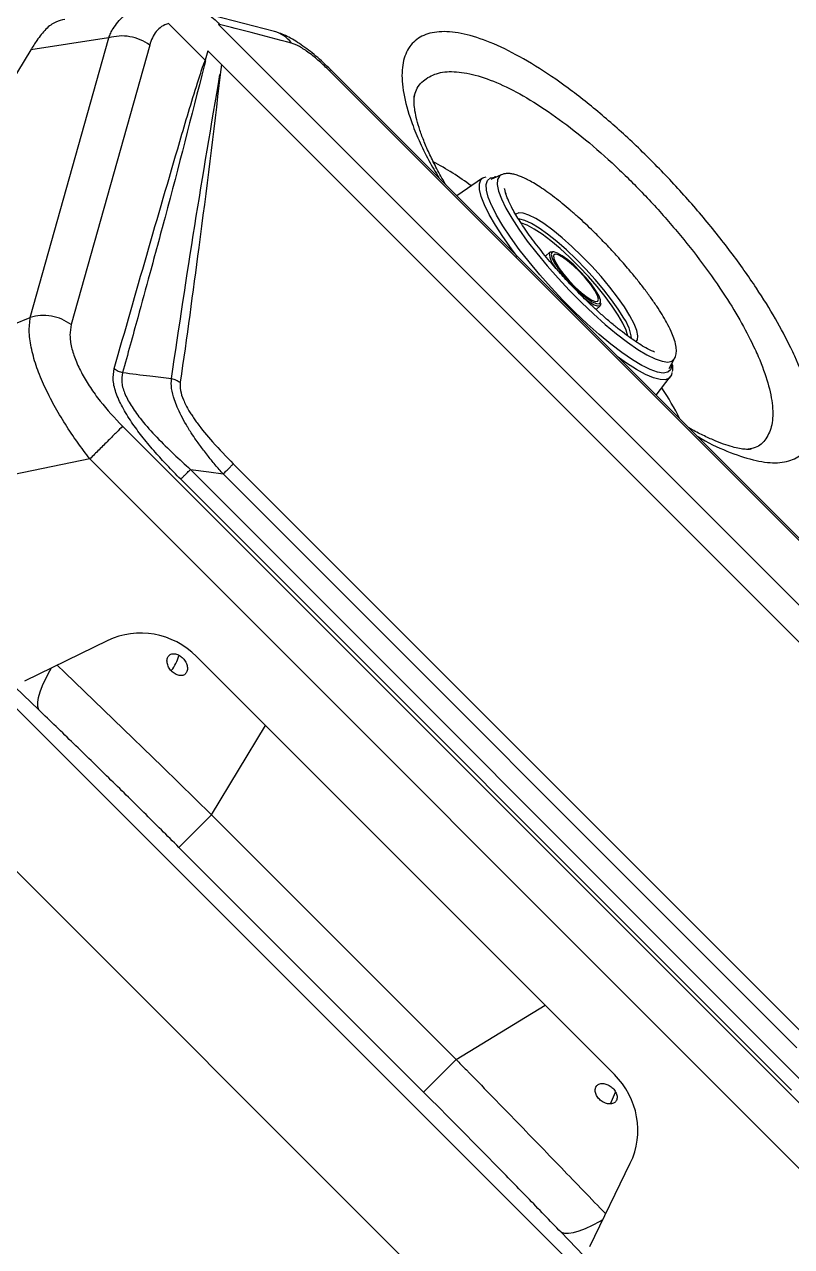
# Model space of a CAD drawing. Extents: x -2 to 78, y -19 to 124.
# Drawn here: x 5.04 to 9.85, y 7.02 to 14.68 of the extents above; entities that cross this region are included whole.
import ezdxf

# ---------------------------------------------------------------- set-up
doc = ezdxf.new("R2010")
doc.units = 0
doc.header["$MEASUREMENT"] = 0
doc.layers.add('1', color=4, linetype='Continuous')
doc.layers.add('GEOMETRY', color=2, linetype='Continuous', lineweight=25)

# ---------------------------------------------------------------- blocks, each defined once
blk = doc.blocks.new('2026 BEAM 220')
at = {"layer": 'GEOMETRY'}
for p, q in [((8.5884, 14.6367), (8.1351, 14.7535)), ((8.1555, 14.4562), (7.9251, 14.6867)), ((14.6804, 8.2384), (8.2384, 14.6803)), ((7.0586, 12.8447), (7.5505, 14.5962)), ((7.5219, 14.5918), (7.0618, 14.5209)), ((7.5505, 14.5962), (7.5219, 14.5918)), ((7.0618, 14.5209), (5.7099, 12.2989)), ((7.807, 14.5509), (7.3151, 12.7995)), ((8.1708, 14.5157), (8.1555, 14.4562)), ((8.2574, 14.4291), (8.1708, 14.5157)), ((8.1555, 14.4562), (8.1549, 14.454)), ((8.2574, 14.4291), (8.2484, 14.3661)), ((14.4291, 8.2574), (8.2574, 14.4291)), ((14.3901, 8.9337), (8.9337, 14.39)), ((14.3974, 8.941), (8.941, 14.3974)), ((9.8931, 13.7166), (9.7321, 13.6063)), ((10.0108, 13.7374), (9.9457, 13.708)), ((10.3141, 13.2522), (10.2884, 13.2284)), ((10.6048, 12.8933), (10.6301, 12.9177)), ((10.6267, 12.9293), (10.6335, 12.9371)), ((5.7099, 12.2989), (7.0586, 12.8447)), ((11.0642, 12.524), (11.0972, 12.5873)), ((10.9816, 12.3568), (11.0699, 12.471)), ((7.6365, 12.1619), (12.162, 7.6364)), ((7.432, 11.9576), (6.8965, 11.8481)), ((11.9576, 7.432), (7.432, 11.9576)), ((11.5717, 12.0209), (11.5583, 12.0177)), ((11.5751, 12.0217), (11.5717, 12.0209)), ((8.0624, 11.8916), (11.8916, 8.0624)), ((8.3311, 11.927), (11.927, 8.3312)), ((11.8304, 8.0012), (8.0012, 11.8304)), ((11.8635, 8.2676), (8.2676, 11.8634)), ((4.9768, 11.3687), (11.3688, 4.9767)), ((4.9768, 11.3687), (11.3688, 4.9767)), ((7.5436, 10.8192), (7.0216, 10.5656)), ((8.1002, 10.7195), (10.7195, 8.1002)), ((6.9155, 10.5732), (7.1111, 10.3852)), ((8.194, 9.7278), (8.5336, 10.2861)), ((7.9896, 9.5234), (8.194, 9.7278)), ((8.194, 9.7278), (9.7279, 8.1939)), ((7.9896, 9.5234), (9.5235, 7.9895)), ((9.7279, 8.1939), (10.2862, 8.5336)), ((9.5235, 7.9895), (9.7279, 8.1939)), ((10.6955, 7.9154), (10.7275, 7.9888)), ((10.5656, 7.0216), (10.8192, 7.5436)), ((10.3853, 7.111), (10.5741, 6.9146))]:
    blk.add_line(p, q, dxfattribs=at)
at = {"layer": 'GEOMETRY', "flags": 128}
for points in [[(8.941, 14.3974), (8.9403, 14.3967), (8.9337, 14.39)], [(10.1132, 13.2245), (10.0751, 13.2747), (10.0206, 13.351), (9.9737, 13.4231), (9.935, 13.4896), (9.9052, 13.5496), (9.8848, 13.602), (9.8741, 13.646), (9.8734, 13.6809), (9.8825, 13.7061), (9.8931, 13.7166)], [(9.8931, 13.7166), (9.9014, 13.7211), (9.9164, 13.725)], [(9.9495, 13.5475), (9.9293, 13.5978), (9.9176, 13.6421), (9.916, 13.6773), (9.9242, 13.7028), (9.9423, 13.7181), (9.9699, 13.723), (9.9781, 13.7226)], [(10.0108, 13.7374), (9.9991, 13.7294), (9.9875, 13.708), (9.9858, 13.6767), (9.9941, 13.6361), (10.0122, 13.5868), (10.0399, 13.5298), (10.0765, 13.4661), (10.1214, 13.3968), (10.174, 13.3232), (10.2331, 13.2465), (10.2978, 13.1682), (10.3669, 13.0896), (10.4391, 13.0121), (10.5133, 12.9372), (10.588, 12.8661), (10.6619, 12.8001), (10.7337, 12.7405), (10.8022, 12.6882), (10.866, 12.6442), (10.9241, 12.6093), (10.9755, 12.5841), (11.0191, 12.5691), (11.0543, 12.5645), (11.0804, 12.5704), (11.0969, 12.5867), (11.0972, 12.5873)], [(10.9103, 12.5337), (10.8918, 12.5436), (10.8324, 12.5794), (10.7673, 12.6243), (10.6975, 12.6775), (10.6243, 12.738), (10.549, 12.805), (10.4728, 12.8771), (10.3971, 12.9532), (10.323, 13.032), (10.252, 13.1121), (10.1852, 13.1921), (10.1237, 13.2708), (10.0686, 13.3467), (10.0209, 13.4185), (9.9813, 13.485), (9.9506, 13.5452), (9.9495, 13.5475)], [(10.8176, 12.8542), (10.7829, 12.9102), (10.7403, 12.9709), (10.691, 13.0348), (10.6362, 13.1002), (10.5774, 13.1654), (10.5161, 13.2288), (10.4539, 13.2886), (10.3924, 13.3433), (10.3331, 13.3916), (10.2777, 13.4321), (10.2275, 13.4639), (10.1839, 13.486), (10.148, 13.498), (10.1207, 13.4995), (10.1027, 13.4904), (10.1009, 13.4883)], [(10.7788, 12.84), (10.7444, 12.8952), (10.7022, 12.9552), (10.6532, 13.0182), (10.5989, 13.0827), (10.5406, 13.1468), (10.48, 13.2087), (10.4187, 13.2669), (10.3585, 13.3197), (10.3008, 13.3656), (10.2474, 13.4035), (10.1997, 13.4322), (10.1589, 13.451), (10.1263, 13.4594), (10.1186, 13.4599)], [(10.8035, 12.7274), (10.8034, 12.7277), (10.7929, 12.7637), (10.7728, 12.8077), (10.7437, 12.8586), (10.7064, 12.9148), (10.6619, 12.975), (10.6115, 13.0374), (10.5565, 13.1003), (10.4983, 13.1621), (10.4387, 13.221), (10.3791, 13.2755), (10.3213, 13.324), (10.2669, 13.3652), (10.2172, 13.3981), (10.1737, 13.4216), (10.1375, 13.4352)], [(10.3106, 13.2463), (10.3197, 13.2551), (10.3345, 13.2543)], [(10.3274, 13.2509), (10.324, 13.238), (10.3299, 13.2155), (10.3452, 13.1851), (10.3689, 13.1488), (10.3995, 13.109), (10.4351, 13.068), (10.4735, 13.0286), (10.5122, 12.9931), (10.5489, 12.9637), (10.5811, 12.9424), (10.607, 12.9305), (10.6248, 12.9287), (10.6267, 12.9293)], [(10.3346, 13.2546), (10.3278, 13.2514), (10.3274, 13.2509)], [(10.6335, 12.9371), (10.6324, 12.9553), (10.6217, 12.9819), (10.6021, 13.0155), (10.5747, 13.0539), (10.5414, 13.0946), (10.5041, 13.1351), (10.4652, 13.1729), (10.4272, 13.2056), (10.3925, 13.2311), (10.3632, 13.2478), (10.3412, 13.2548), (10.3346, 13.2546)], [(10.3388, 13.2319), (10.3402, 13.2136), (10.352, 13.1862), (10.3731, 13.1519), (10.4022, 13.113), (10.4369, 13.0726), (10.4748, 13.0336), (10.5129, 12.9988), (10.5486, 12.971), (10.5791, 12.9521), (10.6022, 12.9435), (10.6162, 12.9459), (10.62, 12.9591), (10.6133, 12.9822), (10.5967, 13.0133), (10.5714, 13.0502), (10.5392, 13.0902), (10.5025, 13.1304), (10.4642, 13.1676), (10.4269, 13.1992), (10.3935, 13.2228), (10.3664, 13.2366), (10.3477, 13.2397), (10.3388, 13.2319)], [(10.6342, 12.9319), (10.6342, 12.9317), (10.6302, 12.9177), (10.6162, 12.9143), (10.5932, 12.9215), (10.5626, 12.939), (10.5327, 12.9606)], [(10.8536, 12.6914), (10.8639, 12.704), (10.8671, 12.7283), (10.8603, 12.7621), (10.8437, 12.8044), (10.8176, 12.8542)], [(11.0699, 12.471), (11.0629, 12.4639), (11.0392, 12.454), (11.0063, 12.4546), (10.9647, 12.4656), (10.9151, 12.4868), (10.8583, 12.518), (10.7953, 12.5585), (10.7373, 12.5999)], [(11.0806, 12.5555), (11.0801, 12.5416), (11.0719, 12.5161), (11.0538, 12.5008), (11.0262, 12.4959), (10.9895, 12.5015), (10.9445, 12.5175), (10.9103, 12.5337)], [(11.0805, 12.4998), (11.0769, 12.484), (11.0699, 12.471)], [(8.0624, 11.8916), (8.1773, 11.8758), (8.2676, 11.8635)], [(5.746, 11.6202), (7.683, 9.6831), (9.692, 7.6742), (11.6203, 5.7458)], [(7.1111, 10.3852), (7.1055, 10.4062), (7.1052, 10.4323), (7.1101, 10.4632), (7.1201, 10.4987), (7.1353, 10.5385), (7.1554, 10.5824), (7.1805, 10.63), (7.1904, 10.6475)], [(7.2266, 10.6652), (7.2751, 10.6185), (7.58, 10.3244), (7.8868, 10.027), (8.194, 9.7278), (8.194, 9.7278), (8.194, 9.7278)], [(10.3853, 7.111), (10.4063, 7.1054), (10.4324, 7.1051), (10.4633, 7.11), (10.4988, 7.12), (10.5386, 7.1352), (10.5825, 7.1554), (10.6301, 7.1804), (10.6475, 7.1902)]]:
    blk.add_lwpolyline(points, dxfattribs=at)
at = {"layer": 'GEOMETRY'}
for centre, radius, start, end in [((8.5375, 14.4474), 0.196, 36.50369, 74.92008), ((8.7096, 12.1829), 1.8559, 53.15732, 61.88268), ((10.4905, 13.2687), 0.1812, 187.08023, 219.92611), ((10.5734, 12.6911), 0.2537, 4.38586, 35.93226), ((9.2168, 11.226), 2.1513, 27.19131, 33.17444)]:
    blk.add_arc(centre, radius, start, end, dxfattribs=at)
for centre, major_axis, ratio, start_param, end_param in [((7.7625, 10.3639), (-0.1929, 0.4669), 0.965223, 5.118768, 6.341659), ((10.364, 7.7625), (0.467, -0.1929), 0.965221, 6.224675, 7.447566)]:
    blk.add_ellipse(centre, major_axis=major_axis, ratio=ratio, start_param=start_param, end_param=end_param, dxfattribs=at)
for points, knots in [([(10.937, 27.8301), (10.9402, 27.8041), (10.9465, 27.7521), (10.9563, 27.6746), (10.9663, 27.5976), (10.9765, 27.5213), (10.9923, 27.406), (11.0144, 27.2527), (11.0391, 27.0927), (11.0557, 26.9892), (11.0636, 26.9413), (11.0689, 26.9093), (11.0837, 26.8214), (11.1199, 26.614), (11.1807, 26.2956), (11.2619, 25.9149), (11.3514, 25.5359), (11.4491, 25.1592), (11.5375, 24.8475), (11.6123, 24.5996), (11.6897, 24.353), (11.7714, 24.1077), (11.8572, 23.8637), (11.9125, 23.7119), (11.9578, 23.5908), (11.9923, 23.5002), (12.0186, 23.4324), (12.0348, 23.391), (12.0407, 23.3759), (12.0496, 23.3533), (12.06, 23.327), (12.0719, 23.2969), (12.0839, 23.2668), (12.0959, 23.2368), (12.1067, 23.2099), (12.1128, 23.1949), (12.1189, 23.1798), (12.1263, 23.1616), (12.157, 23.0864), (12.2351, 22.8987), (12.3664, 22.5992), (12.5334, 22.241), (12.6706, 21.9635), (12.772, 21.7659), (12.8339, 21.6473), (12.9389, 21.4497), (13.0908, 21.1734), (13.2609, 20.879), (13.4013, 20.6441), (13.5447, 20.41), (13.676, 20.2026), (13.7939, 20.0215), (13.8695, 19.9069), (13.9431, 19.7968), (14.001, 19.7116), (14.03, 19.6691), (14.0494, 19.6408), (14.073, 19.6065), (14.0975, 19.5712), (14.117, 19.543), (14.1318, 19.5219), (14.1465, 19.5008), (14.1662, 19.4727), (14.1909, 19.4377), (14.2157, 19.4027), (14.2356, 19.3748), (14.2655, 19.3329), (14.3305, 19.2424), (14.4012, 19.1454), (14.4623, 19.0626), (14.5032, 19.0075), (14.575, 18.9114), (14.7199, 18.7202), (15.0154, 18.3417), (15.3654, 17.9184), (15.7275, 17.5048), (16.0053, 17.1991), (16.2893, 16.8981), (16.5795, 16.602), (16.8753, 16.3113), (17.176, 16.0267), (17.4812, 15.7485), (17.8055, 15.4638), (18.1497, 15.1737), (18.4841, 14.9037), (18.746, 14.7003), (18.9324, 14.5591), (19.0535, 14.4689), (19.1555, 14.3939), (19.2381, 14.3337), (19.3003, 14.2889), (19.3419, 14.2591), (19.3696, 14.2393), (19.4043, 14.2146), (19.446, 14.1851), (19.4878, 14.1557), (19.5226, 14.1312), (19.5506, 14.1118), (19.5785, 14.0923), (19.6136, 14.0681), (19.6486, 14.044), (19.6732, 14.0272), (19.6873, 14.0176), (19.7014, 14.008), (19.719, 13.996), (19.8457, 13.9099), (20.0229, 13.7922), (20.2515, 13.6451), (20.4817, 13.5001), (20.7722, 13.3233), (21.1247, 13.1184), (21.4216, 12.954), (21.6613, 12.8263), (21.9025, 12.7012), (22.2051, 12.5507), (22.5691, 12.38), (22.8729, 12.2462), (23.063, 12.1667), (23.139, 12.1355), (23.1618, 12.1262), (23.1808, 12.1185), (23.196, 12.1123), (23.234, 12.097), (23.2834, 12.0772), (23.3365, 12.0562), (23.3631, 12.0457), (23.3783, 12.0397), (23.4162, 12.0248), (23.4657, 12.0056), (23.5265, 11.9822), (23.5875, 11.959), (23.6942, 11.9189), (23.8471, 11.8629), (24.0924, 11.7763), (24.3389, 11.694), (24.5866, 11.6159), (24.835, 11.5407), (25.1471, 11.4518), (25.5238, 11.3536), (25.9028, 11.2636), (26.2843, 11.1818), (26.6039, 11.1204), (26.8125, 11.0838), (26.901, 11.0689), (26.9332, 11.0635), (26.9815, 11.0555), (27.0486, 11.0446), (27.1077, 11.0354), (27.1345, 11.0312)], [0, 0, 0, 0, 0.003274, 0.006523, 0.009747, 0.012946, 0.016121, 0.024235, 0.032231, 0.036257, 0.037264, 0.038271, 0.040284, 0.048336, 0.064441, 0.080552, 0.096676, 0.112771, 0.128821, 0.136832, 0.144833, 0.160814, 0.168795, 0.17677, 0.180757, 0.184742, 0.188726, 0.189723, 0.19022, 0.190718, 0.19271, 0.193706, 0.194702, 0.196693, 0.197688, 0.198257, 0.198684, 0.199679, 0.200674, 0.208635, 0.224555, 0.240487, 0.256447, 0.261776, 0.26711, 0.272451, 0.288514, 0.304652, 0.312755, 0.320868, 0.337047, 0.341659, 0.346267, 0.353172, 0.357197, 0.358347, 0.359209, 0.36122, 0.363231, 0.364236, 0.365241, 0.366246, 0.367251, 0.36926, 0.37127, 0.372274, 0.373278, 0.377295, 0.385326, 0.387334, 0.389341, 0.393355, 0.40138, 0.417428, 0.449532, 0.465603, 0.481694, 0.497813, 0.513966, 0.530142, 0.546274, 0.562362, 0.578412, 0.596717, 0.614992, 0.628684, 0.635527, 0.642369, 0.64636, 0.65035, 0.654341, 0.655338, 0.656336, 0.658331, 0.660326, 0.662322, 0.664317, 0.665315, 0.666312, 0.668308, 0.670304, 0.671302, 0.671801, 0.6723, 0.673298, 0.674296, 0.69027, 0.698267, 0.706271, 0.722312, 0.73841, 0.754582, 0.762701, 0.770845, 0.787116, 0.803314, 0.819454, 0.827507, 0.828513, 0.829519, 0.830525, 0.831028, 0.831531, 0.835553, 0.837564, 0.838569, 0.839071, 0.839574, 0.843594, 0.845603, 0.847613, 0.85163, 0.859664, 0.867695, 0.883754, 0.891784, 0.899815, 0.915887, 0.931974, 0.948086, 0.964228, 0.980406, 0.988511, 0.990538, 0.991553, 0.992567, 0.996625, 1, 1, 1, 1]), ([(16.1374, 11.7473), (16.1802, 11.7476), (16.2217, 11.7496), (16.3022, 11.757), (16.3411, 11.7624), (16.4532, 11.7835), (16.5219, 11.8041), (16.6477, 11.8579), (16.7047, 11.8911), (16.7809, 11.9506), (16.8048, 11.9722), (16.8489, 12.018), (16.8691, 12.0423), (16.9244, 12.1192), (16.9541, 12.1759), (16.9879, 12.2688), (16.9974, 12.3012), (17.0089, 12.3517), (17.0123, 12.3689), (17.0181, 12.404), (17.0206, 12.4219), (17.0305, 12.5128), (17.0308, 12.5894), (17.017, 12.7504), (17.0028, 12.8347), (16.9707, 12.9672), (16.9582, 13.0123), (16.9367, 13.0815), (16.9291, 13.1048), (16.913, 13.1516), (16.9045, 13.1751), (16.8602, 13.2935), (16.8183, 13.3903), (16.7219, 13.5882), (16.6675, 13.6894), (16.5916, 13.8188), (16.576, 13.8449), (16.5441, 13.8971), (16.5279, 13.9232), (16.4782, 14.0017), (16.4439, 14.0541), (16.3375, 14.2114), (16.2618, 14.3167), (16.1413, 14.4753), (16.1, 14.5282), (16.0364, 14.6079), (16.0148, 14.6345), (15.9712, 14.6877), (15.9491, 14.7144), (15.8376, 14.8472), (15.7453, 14.9522), (15.6021, 15.108), (15.5536, 15.1596), (15.4797, 15.2367), (15.4549, 15.2622), (15.4052, 15.3129), (15.3803, 15.3381), (15.2552, 15.4631), (15.1537, 15.5603), (14.948, 15.749), (14.8438, 15.8405), (14.7117, 15.9513), (14.6852, 15.9732), (14.632, 16.0168), (14.6052, 16.0384), (14.5253, 16.1023), (14.4721, 16.1437), (14.3133, 16.2642), (14.208, 16.3397), (13.9988, 16.4811), (13.8948, 16.5469), (13.7654, 16.6227), (13.7395, 16.6376), (13.688, 16.6665), (13.6624, 16.6806), (13.5862, 16.7215), (13.5361, 16.7472), (13.3876, 16.8193), (13.291, 16.861), (13.1499, 16.9138), (13.1035, 16.9297), (13.0347, 16.951), (13.012, 16.9577), (12.9667, 16.9702), (12.9442, 16.9761), (12.833, 17.003), (12.7485, 17.017), (12.5877, 17.0306), (12.5115, 17.0301), (12.4035, 17.0183), (12.3685, 17.0125), (12.3177, 17.0009), (12.301, 16.9965), (12.2684, 16.987), (12.2525, 16.9817), (12.1746, 16.9533), (12.1179, 16.9233), (12.0158, 16.8496), (11.9703, 16.8058), (11.9107, 16.7295), (11.8923, 16.7022), (11.8588, 16.6449), (11.8438, 16.6147), (11.8035, 16.52), (11.7831, 16.4512), (11.7553, 16.3026), (11.7479, 16.2228), (11.7473, 16.1373)], [0, 0, 0, 0, 0.015625, 0.015625, 0.03125, 0.03125, 0.0625, 0.0625, 0.09375, 0.09375, 0.109375, 0.109375, 0.125, 0.125, 0.15625, 0.15625, 0.171875, 0.171875, 0.179688, 0.179688, 0.1875, 0.1875, 0.21875, 0.21875, 0.25, 0.25, 0.265625, 0.265625, 0.273438, 0.273438, 0.28125, 0.28125, 0.3125, 0.3125, 0.34375, 0.34375, 0.351563, 0.351563, 0.359375, 0.359375, 0.375, 0.375, 0.40625, 0.40625, 0.421875, 0.421875, 0.429687, 0.429687, 0.4375, 0.4375, 0.46875, 0.46875, 0.484375, 0.484375, 0.492187, 0.492187, 0.5, 0.5, 0.53125, 0.53125, 0.5625, 0.5625, 0.570312, 0.570312, 0.578125, 0.578125, 0.59375, 0.59375, 0.625, 0.625, 0.65625, 0.65625, 0.664062, 0.664062, 0.671875, 0.671875, 0.6875, 0.6875, 0.71875, 0.71875, 0.734375, 0.734375, 0.742187, 0.742187, 0.75, 0.75, 0.78125, 0.78125, 0.8125, 0.8125, 0.828125, 0.828125, 0.835937, 0.835937, 0.84375, 0.84375, 0.875, 0.875, 0.90625, 0.90625, 0.921875, 0.921875, 0.9375, 0.9375, 0.96875, 0.96875, 1, 1, 1, 1]), ([(11.7229, 15.9057), (11.7301, 15.8099), (11.7451, 15.7103), (11.79, 15.5042), (11.8199, 15.3977), (11.8761, 15.2329), (11.8967, 15.177), (11.9306, 15.092), (11.9424, 15.0634), (11.9668, 15.006), (11.9795, 14.9773), (12.0447, 14.8334), (12.1036, 14.7174), (12.2342, 14.4841), (12.3059, 14.3667), (12.404, 14.2189), (12.424, 14.1893), (12.4648, 14.1301), (12.4855, 14.1007), (12.5485, 14.0127), (12.5918, 13.9545), (12.725, 13.7813), (12.8185, 13.6677), (12.9658, 13.5001), (13.0161, 13.4447), (13.1191, 13.3348), (13.172, 13.2802), (13.3319, 13.1203), (13.4409, 13.018), (13.6638, 12.8218), (13.7776, 12.728), (13.9519, 12.5937), (14.0109, 12.5499), (14.1284, 12.4657), (14.187, 12.4252), (14.363, 12.3083), (14.4801, 12.2366), (14.6554, 12.1383), (14.7138, 12.107), (14.8013, 12.0626), (14.8305, 12.0481), (14.8888, 12.0201), (14.9178, 12.0065), (15.0621, 11.9409), (15.1747, 11.8961), (15.3941, 11.821), (15.5011, 11.7908), (15.631, 11.7624), (15.6568, 11.7572), (15.708, 11.7477), (15.7335, 11.7434), (15.8088, 11.7321), (15.8579, 11.7265), (15.9058, 11.7229)], [0, 0, 0, 0, 0.0625, 0.0625, 0.125, 0.125, 0.15625, 0.15625, 0.171875, 0.171875, 0.1875, 0.1875, 0.25, 0.25, 0.3125, 0.3125, 0.328125, 0.328125, 0.34375, 0.34375, 0.375, 0.375, 0.4375, 0.4375, 0.46875, 0.46875, 0.5, 0.5, 0.5625, 0.5625, 0.625, 0.625, 0.65625, 0.65625, 0.6875, 0.6875, 0.75, 0.75, 0.78125, 0.78125, 0.796875, 0.796875, 0.8125, 0.8125, 0.875, 0.875, 0.9375, 0.9375, 0.953125, 0.953125, 0.96875, 0.96875, 1, 1, 1, 1]), ([(15.7821, 11.7975), (15.7564, 11.7996), (15.6932, 11.8046), (15.5842, 11.8223), (15.4572, 11.8495), (15.324, 11.8859), (15.186, 11.9312), (15.0439, 11.9852), (14.8988, 12.0479), (14.7512, 12.119), (14.6012, 12.1984), (14.4487, 12.2862), (14.2943, 12.3824), (14.1388, 12.4864), (13.9832, 12.5978), (13.8285, 12.7159), (13.6757, 12.84), (13.5256, 12.9696), (13.379, 13.1038), (13.237, 13.2419), (13.0994, 13.3836), (12.9664, 13.5289), (12.838, 13.6778), (12.7147, 13.8294), (12.5973, 13.9831), (12.4862, 14.1382), (12.3821, 14.2938), (12.2856, 14.449), (12.197, 14.6031), (12.1167, 14.7553), (12.0452, 14.9046), (11.9826, 15.0504), (11.9288, 15.1924), (11.8839, 15.3299), (11.8477, 15.4625), (11.8207, 15.589), (11.8033, 15.6962), (11.7985, 15.758), (11.7966, 15.7825)], [0, 0, 0, 0, 0.019071, 0.046896, 0.074824, 0.102839, 0.130913, 0.159006, 0.187057, 0.214889, 0.242886, 0.271152, 0.299642, 0.328304, 0.35708, 0.385911, 0.414726, 0.443464, 0.472078, 0.500534, 0.528766, 0.557135, 0.585618, 0.614195, 0.64284, 0.671522, 0.700199, 0.728833, 0.75739, 0.785841, 0.814163, 0.842336, 0.870316, 0.898325, 0.926241, 0.954058, 0.981773, 1, 1, 1, 1]), ([(7.2752, 14.7123), (7.2561, 14.7081), (7.2152, 14.699), (7.1548, 14.6552), (7.1179, 14.6054), (7.0994, 14.5805)], [0, 0, 0, 0, 0.305659, 0.652002, 1, 1, 1, 1]), ([(7.5774, 14.6536), (7.5969, 14.6816), (7.6363, 14.7382), (7.6955, 14.7667), (7.7253, 14.781)], [0, 0, 0, 0, 0.495442, 1, 1, 1, 1]), ([(8.137, 14.7511), (8.1449, 14.7494), (8.1703, 14.7442), (8.2083, 14.7207), (8.2325, 14.6936), (8.2445, 14.6802)], [0, 0, 0, 0, 0.188104, 0.600113, 1, 1, 1, 1]), ([(7.5505, 14.5962), (7.5546, 14.6064), (7.5628, 14.6268), (7.5717, 14.6455), (7.5762, 14.6548)], [0, 0, 0, 0, 0.501136, 1, 1, 1, 1]), ([(7.9251, 14.6867), (7.91, 14.6807), (7.88, 14.6686), (7.8462, 14.6377), (7.822, 14.5979), (7.812, 14.5666), (7.807, 14.5509)], [0, 0, 0, 0, 0.251345, 0.50094, 0.750409, 1, 1, 1, 1]), ([(8.2445, 14.6802), (8.2445, 14.6796), (8.2446, 14.6783), (8.2434, 14.6778), (8.2422, 14.6779), (8.241, 14.6783), (8.2397, 14.6791), (8.2388, 14.6799), (8.2383, 14.6803)], [0, 0, 0, 0, 0.262634, 0.531071, 0.668943, 0.786738, 0.893225, 1, 1, 1, 1]), ([(8.695, 14.564), (8.6108, 14.5857), (8.4606, 14.6243), (8.3105, 14.6631), (8.2445, 14.6802)], [0, 0, 0, 0, 0.56, 1, 1, 1, 1]), ([(8.941, 14.3974), (8.9104, 14.4265), (8.8507, 14.4834), (8.7575, 14.5544), (8.6681, 14.6099), (8.6145, 14.6279), (8.5879, 14.6368)], [0, 0, 0, 0, 0.266782, 0.521318, 0.762801, 1, 1, 1, 1]), ([(11.8254, 12.6546), (11.7948, 12.7144), (11.7336, 12.834), (11.607, 13.0367), (11.4522, 13.2553), (11.2686, 13.4853), (11.0684, 13.7097), (10.858, 13.922), (10.6429, 14.1155), (10.4292, 14.2852), (10.2229, 14.4252), (10.0291, 14.5329), (9.8534, 14.6042), (9.6994, 14.6388), (9.5725, 14.6344), (9.4748, 14.5926), (9.4113, 14.5129), (9.383, 14.3985), (9.3932, 14.2515), (9.4344, 14.0991), (9.4933, 13.9548), (9.5488, 13.8368), (9.5982, 13.7548), (9.6204, 13.718)], [0, 0, 0, 0, 0.044658, 0.089315, 0.140727, 0.192138, 0.243398, 0.294658, 0.345704, 0.39675, 0.447548, 0.498347, 0.549078, 0.599812, 0.65086, 0.701909, 0.753539, 0.805169, 0.857237, 0.909302, 0.941526, 0.97375, 1, 1, 1, 1]), ([(7.0994, 14.5805), (7.093, 14.5707), (7.0803, 14.551), (7.068, 14.5309), (7.0618, 14.5209)], [0, 0, 0, 0, 0.500464, 1, 1, 1, 1]), ([(8.9337, 14.39), (8.9124, 14.4106), (8.8705, 14.4511), (8.806, 14.5029), (8.7436, 14.5456), (8.7112, 14.5579), (8.695, 14.564)], [0, 0, 0, 0, 0.253425, 0.499607, 0.749437, 1, 1, 1, 1]), ([(7.584, 12.5233), (7.7202, 12.9981), (7.892, 13.5968), (8.0777, 14.2261), (8.1307, 14.3895), (8.1465, 14.4364), (8.1528, 14.4496), (8.1549, 14.454)], [0, 0, 0, 0, 0.733813, 0.925342, 0.977269, 0.992279, 1, 1, 1, 1]), ([(8.1566, 14.4525), (8.1566, 14.4525), (8.1565, 14.4523), (8.1563, 14.4516), (8.1556, 14.4489), (8.153, 14.4386), (8.0693, 14.1107), (7.9572, 13.6689), (7.8144, 13.1449), (7.7259, 12.8202), (7.669, 12.6134), (7.6374, 12.4988)], [0, 0, 0, 0, 0.0000386, 0.0003312, 0.001135, 0.0041642, 0.0159415, 0.499832, 0.6813517, 0.8233637, 1, 1, 1, 1]), ([(7.9429, 12.4608), (7.9909, 12.7808), (8.0868, 13.4208), (8.1939, 14.0514), (8.2474, 14.3667)], [0, 0, 0, 0, 0.499897, 1, 1, 1, 1]), ([(8.2493, 14.3655), (8.2055, 14.0035), (8.1274, 13.3572), (8.038, 12.7187), (7.9987, 12.4377)], [0, 0, 0, 0, 0.559996, 1, 1, 1, 1]), ([(9.4643, 14.2183), (9.4671, 14.2323), (9.4772, 14.2824), (9.5274, 14.3379), (9.6128, 14.381), (9.7261, 14.3892), (9.8628, 14.3629), (10.0188, 14.3036), (10.1907, 14.2113), (10.3737, 14.0896), (10.5629, 13.941), (10.7532, 13.7706), (10.9389, 13.583), (11.1152, 13.3843), (11.2763, 13.1804), (11.4115, 12.9864), (11.5214, 12.8065), (11.5739, 12.7002), (11.6001, 12.6471)], [0, 0, 0, 0, 0.025988, 0.092487, 0.158303, 0.224113, 0.289567, 0.355016, 0.420631, 0.486246, 0.552291, 0.618337, 0.684744, 0.751154, 0.817767, 0.884381, 0.94219, 1, 1, 1, 1]), ([(9.6644, 13.6741), (9.6629, 13.6765), (9.6413, 13.7116), (9.6068, 13.7755), (9.5621, 13.8637), (9.527, 13.9444), (9.4998, 14.0179), (9.4806, 14.0833), (9.4688, 14.1394), (9.4636, 14.1845), (9.4636, 14.218), (9.4661, 14.2379), (9.469, 14.2455), (9.4686, 14.2449), (9.4686, 14.2448)], [0, 0, 0, 0, 0.007815, 0.112923, 0.216402, 0.317746, 0.41807, 0.517999, 0.61659, 0.713452, 0.808469, 0.902159, 0.995988, 1, 1, 1, 1]), ([(9.9796, 13.7233), (9.9758, 13.7246), (9.9716, 13.7261), (9.9684, 13.7262), (9.9681, 13.7262)], [0, 0, 0, 0, 0.902621, 1, 1, 1, 1]), ([(10.6843, 13.2854), (10.6616, 13.3091), (10.6296, 13.3425), (10.5816, 13.3899), (10.5406, 13.4292), (10.4923, 13.4736), (10.4429, 13.5171), (10.393, 13.5588), (10.3441, 13.5974), (10.297, 13.6322), (10.2529, 13.6623), (10.2125, 13.6875), (10.1767, 13.7073), (10.1459, 13.7221), (10.1165, 13.7339), (10.0906, 13.7418), (10.0642, 13.7461), (10.0475, 13.7465), (10.0259, 13.7433), (10.0162, 13.7395), (10.0108, 13.7374)], [0, 0, 0, 0, 0.08482, 0.119496, 0.176555, 0.235022, 0.296847, 0.360207, 0.424268, 0.488275, 0.551536, 0.613255, 0.672219, 0.725771, 0.774392, 0.833628, 0.882941, 0.936105, 0.964263, 1, 1, 1, 1]), ([(10.4408, 13.0554), (10.4181, 13.0798), (10.3863, 13.1141), (10.3414, 13.1651), (10.3045, 13.2084), (10.2631, 13.2589), (10.2233, 13.31), (10.1858, 13.3606), (10.1517, 13.4096), (10.1215, 13.4559), (10.0958, 13.4985), (10.0749, 13.5366), (10.0595, 13.5682), (10.0497, 13.5911), (10.0401, 13.6162), (10.0342, 13.6367), (10.0317, 13.6508), (10.0315, 13.6521), (10.0314, 13.6524), (10.0314, 13.6524), (10.0314, 13.6524), (10.0314, 13.6524)], [0, 0, 0, 0, 0.105042, 0.147144, 0.216768, 0.288467, 0.363004, 0.43804, 0.513467, 0.588171, 0.66119, 0.731292, 0.796312, 0.849673, 0.877164, 0.988123, 0.997423, 0.999676, 0.999976, 0.999999, 1, 1, 1, 1]), ([(10.0401, 13.6175), (10.0401, 13.6175), (10.0401, 13.6175), (10.04, 13.6175), (10.0398, 13.6183), (10.039, 13.6208), (10.0384, 13.6228), (10.038, 13.6243), (10.038, 13.6243), (10.038, 13.6243)], [0, 0, 0, 0, 0.001841, 0.012432, 0.058729, 0.362855, 0.930059, 0.999049, 1, 1, 1, 1]), ([(11.0972, 12.5873), (11.0991, 12.5913), (11.1059, 12.6058), (11.1099, 12.6334), (11.1065, 12.6685), (11.0948, 12.7105), (11.0753, 12.7586), (11.0504, 12.8081), (11.0192, 12.8618), (10.9855, 12.9146), (10.9468, 12.9707), (10.9042, 13.0283), (10.8591, 13.0859), (10.8163, 13.1378), (10.7757, 13.1851), (10.7334, 13.2329), (10.7021, 13.2663), (10.6843, 13.2854)], [0, 0, 0, 0, 0.026209, 0.093816, 0.172658, 0.259454, 0.330665, 0.419828, 0.488041, 0.558369, 0.629498, 0.700025, 0.767773, 0.833619, 0.881568, 0.93247, 1, 1, 1, 1]), ([(10.9705, 12.627), (10.9623, 12.6306), (10.9436, 12.6389), (10.9072, 12.6586), (10.8652, 12.6846), (10.8189, 12.7163), (10.7702, 12.7524), (10.7182, 12.7939), (10.6648, 12.8391), (10.6124, 12.8859), (10.5652, 12.93), (10.5214, 12.9727), (10.481, 13.0133), (10.4537, 13.0418), (10.4408, 13.0554)], [0, 0, 0, 0, 0.070061, 0.158114, 0.254355, 0.341366, 0.434155, 0.528131, 0.621384, 0.711897, 0.795081, 0.859466, 0.93331, 1, 1, 1, 1]), ([(7.4321, 11.9576), (7.4055, 11.9923), (7.3513, 12.0631), (7.2763, 12.1756), (7.2067, 12.2928), (7.1461, 12.4121), (7.0972, 12.5308), (7.0638, 12.6454), (7.0475, 12.7543), (7.0548, 12.8141), (7.0586, 12.8447)], [0, 0, 0, 0, 0.114179, 0.233354, 0.355657, 0.479729, 0.604989, 0.731949, 0.86249, 1, 1, 1, 1]), ([(7.3151, 12.7995), (7.3111, 12.7782), (7.3051, 12.7463), (7.3093, 12.6964), (7.3188, 12.6447), (7.3413, 12.5753), (7.3818, 12.4903), (7.434, 12.4042), (7.5144, 12.2921), (7.5879, 12.2137), (7.6365, 12.1619)], [0, 0, 0, 0, 0.125044, 0.187707, 0.251332, 0.373876, 0.501773, 0.624135, 0.751153, 1, 1, 1, 1]), ([(11.237, 12.1014), (11.2462, 12.0959), (11.3218, 12.0499), (11.4496, 11.9941), (11.6123, 11.9409), (11.7483, 11.9276), (11.854, 11.9525), (11.9272, 12.0149), (11.9641, 12.1143), (11.965, 12.2468), (11.9279, 12.4098), (11.8741, 12.5515), (11.8339, 12.6366), (11.8254, 12.6546)], [0, 0, 0, 0, 0.01438, 0.119346, 0.225031, 0.330719, 0.437204, 0.54369, 0.650628, 0.757565, 0.864445, 0.971322, 1, 1, 1, 1]), ([(11.6001, 12.6471), (11.6074, 12.6311), (11.6416, 12.5558), (11.6865, 12.4305), (11.7061, 12.3337), (11.7143, 12.2461), (11.7117, 12.1668), (11.6736, 12.0803), (11.6266, 12.032), (11.5843, 12.0236), (11.5751, 12.0217)], [0, 0, 0, 0, 0.048529, 0.228512, 0.408498, 0.409877, 0.590291, 0.770708, 0.949953, 1, 1, 1, 1]), ([(8.0012, 11.8304), (7.9726, 11.8594), (7.9184, 11.9144), (7.8395, 12.0006), (7.7672, 12.0866), (7.6988, 12.1781), (7.64, 12.2703), (7.596, 12.3635), (7.5726, 12.4524), (7.5802, 12.4995), (7.584, 12.5233)], [0, 0, 0, 0, 0.1316946, 0.2493397, 0.378329, 0.4976926, 0.62718, 0.7499611, 0.8739462, 1, 1, 1, 1]), ([(7.584, 12.5233), (7.5922, 12.5179), (7.6086, 12.5072), (7.6278, 12.5016), (7.6374, 12.4988)], [0, 0, 0, 0, 0.5, 1, 1, 1, 1]), ([(7.6374, 12.4988), (7.6337, 12.4781), (7.6263, 12.4377), (7.6506, 12.3608), (7.6948, 12.2816), (7.7623, 12.1907), (7.8513, 12.0916), (7.9556, 11.9888), (8.0275, 11.9234), (8.0624, 11.8916)], [0, 0, 0, 0, 0.120842, 0.236017, 0.354466, 0.479568, 0.65493, 0.832373, 1, 1, 1, 1]), ([(7.6374, 12.4988), (7.6945, 12.4917), (7.7964, 12.4791), (7.8982, 12.4664), (7.9429, 12.4608)], [0, 0, 0, 0, 0.560611, 1, 1, 1, 1]), ([(11.0837, 12.5062), (11.0858, 12.5152), (11.089, 12.5291), (11.0835, 12.55), (11.0816, 12.5573)], [0, 0, 0, 0, 0.6504492, 1, 1, 1, 1]), ([(8.2676, 11.8635), (8.2594, 11.8728), (8.2428, 11.8916), (8.218, 11.9206), (8.193, 11.9506), (8.168, 11.9815), (8.1361, 12.0225), (8.102, 12.0688), (8.0704, 12.1154), (8.0522, 12.1442), (8.043, 12.1594), (8.0395, 12.1654), (8.0256, 12.1887), (8.004, 12.2278), (7.9792, 12.2806), (7.9574, 12.3381), (7.9409, 12.4013), (7.9423, 12.4408), (7.9429, 12.4608)], [0, 0, 0, 0, 0.047708, 0.096688, 0.146809, 0.197928, 0.249893, 0.347838, 0.421271, 0.471482, 0.483259, 0.492609, 0.499558, 0.592818, 0.675836, 0.749812, 0.87358, 1, 1, 1, 1]), ([(7.9987, 12.4377), (7.9981, 12.4213), (7.9968, 12.3884), (8.0167, 12.3263), (8.0436, 12.2741), (8.068, 12.2347), (8.0851, 12.2093), (8.1265, 12.1514), (8.2066, 12.0547), (8.2871, 11.9722), (8.3311, 11.927)], [0, 0, 0, 0, 0.117005, 0.234536, 0.360199, 0.405093, 0.451786, 0.500448, 0.726612, 1, 1, 1, 1]), ([(11.576, 12.0181), (11.5762, 12.0182), (11.5771, 12.0184), (11.5657, 12.0166), (11.5418, 12.0172), (11.5062, 12.0218), (11.4602, 12.0324), (11.4043, 12.05), (11.3394, 12.0753), (11.2661, 12.1097), (11.2143, 12.1357), (11.1861, 12.1524), (11.186, 12.1524)], [0, 0, 0, 0, 0.0527551, 0.1650433, 0.2760238, 0.3886123, 0.504709, 0.6245677, 0.7476559, 0.8730742, 0.9998311, 1, 1, 1, 1]), ([(7.9805, 10.7321), (7.9721, 10.7353), (7.9553, 10.7385), (7.9337, 10.7325), (7.9191, 10.7167), (7.9135, 10.6934), (7.9181, 10.6663), (7.9319, 10.6394), (7.953, 10.617), (7.9781, 10.6023), (8.0034, 10.5977), (8.0252, 10.6037), (8.0399, 10.6196), (8.0453, 10.6428), (8.0407, 10.6698), (8.0268, 10.6966), (8.0056, 10.719), (7.9889, 10.7288), (7.9805, 10.7321)], [0, 0, 0, 0, 0.062535, 0.125012, 0.18746, 0.249909, 0.312389, 0.374923, 0.437462, 0.499945, 0.562396, 0.624843, 0.687312, 0.749834, 0.81238, 0.874869, 0.937327, 1, 1, 1, 1]), ([(7.9424, 10.6303), (7.9431, 10.6311), (7.9655, 10.6574), (7.9781, 10.691), (7.9903, 10.7235)], [0, 0, 0, 0, 0.030973, 1, 1, 1, 1]), ([(7.9896, 9.5234), (7.9166, 9.5964), (7.8435, 9.6692), (7.6968, 9.8144), (7.6234, 9.8869), (7.4766, 10.0309), (7.4032, 10.1025), (7.2569, 10.2446), (7.1839, 10.3152), (7.1111, 10.3852)], [0, 0, 0, 0, 0.25, 0.25, 0.5, 0.5, 0.75, 0.75, 1, 1, 1, 1]), ([(9.7279, 8.1939), (9.7279, 8.1939), (9.7493, 8.172), (9.8707, 8.0476), (10.0915, 7.8205), (10.3834, 7.5192), (10.573, 7.3223), (10.6652, 7.2266)], [0, 0, 0, 0, 0.000002, 0.067749, 0.383936, 0.700468, 1, 1, 1, 1]), ([(10.6662, 8.0403), (10.6573, 8.0429), (10.6394, 8.0451), (10.617, 8.0383), (10.6024, 8.0225), (10.5978, 8.0001), (10.6038, 7.9745), (10.6197, 7.9497), (10.643, 7.9295), (10.6701, 7.9168), (10.697, 7.9136), (10.7194, 7.9204), (10.734, 7.9362), (10.7386, 7.9585), (10.7324, 7.984), (10.7165, 8.0087), (10.6932, 8.029), (10.6752, 8.0376), (10.6662, 8.0403)], [0, 0, 0, 0, 0.062534, 0.125011, 0.187461, 0.249913, 0.312393, 0.374928, 0.437465, 0.499946, 0.562396, 0.624842, 0.687313, 0.749841, 0.812387, 0.874875, 0.93733, 1, 1, 1, 1]), ([(10.3853, 7.111), (10.3155, 7.1835), (10.2452, 7.2564), (10.1032, 7.4025), (10.0316, 7.4759), (9.8155, 7.6962), (9.6699, 7.8432), (9.5235, 7.9895)], [0, 0, 0, 0, 0.25, 0.25, 0.5, 0.5, 1, 1, 1, 1])]:
    blk.add_open_spline(points, degree=3, knots=knots, dxfattribs=at)
for points in [[(7.807, 14.5509), (7.7879, 14.5629), (7.7498, 14.5869), (7.6827, 14.6056), (7.614, 14.6108), (7.5717, 14.6011), (7.5505, 14.5962)], [(7.3151, 12.7995), (7.2961, 12.8115), (7.2579, 12.8354), (7.1909, 12.8541), (7.1222, 12.8593), (7.0798, 12.8496), (7.0586, 12.8447)], [(7.9429, 12.4608), (7.953, 12.4584), (7.9731, 12.4535), (7.9902, 12.443), (7.9987, 12.4377)], [(7.6365, 12.1619), (7.6245, 12.1499), (7.6005, 12.126), (7.548, 12.0734), (7.4895, 12.015), (7.4512, 11.9767), (7.432, 11.9576)], [(8.0012, 11.8304), (8.0049, 11.8341), (8.0123, 11.8414), (8.0271, 11.8563), (8.0439, 11.8731), (8.0563, 11.8854), (8.0624, 11.8916)], [(8.2676, 11.8635), (8.2742, 11.87), (8.2872, 11.8831), (8.3049, 11.9007), (8.3202, 11.9161), (8.3275, 11.9234), (8.3311, 11.927)]]:
    blk.add_open_spline(points, degree=3, dxfattribs=at)

msp = doc.modelspace()

# ---------------------------------------------------------------- block references
at = {"layer": '1'}
msp.add_blockref('2026 BEAM 220', (-1.9801, 0), dxfattribs=at)

doc.saveas('drawing.dxf')
